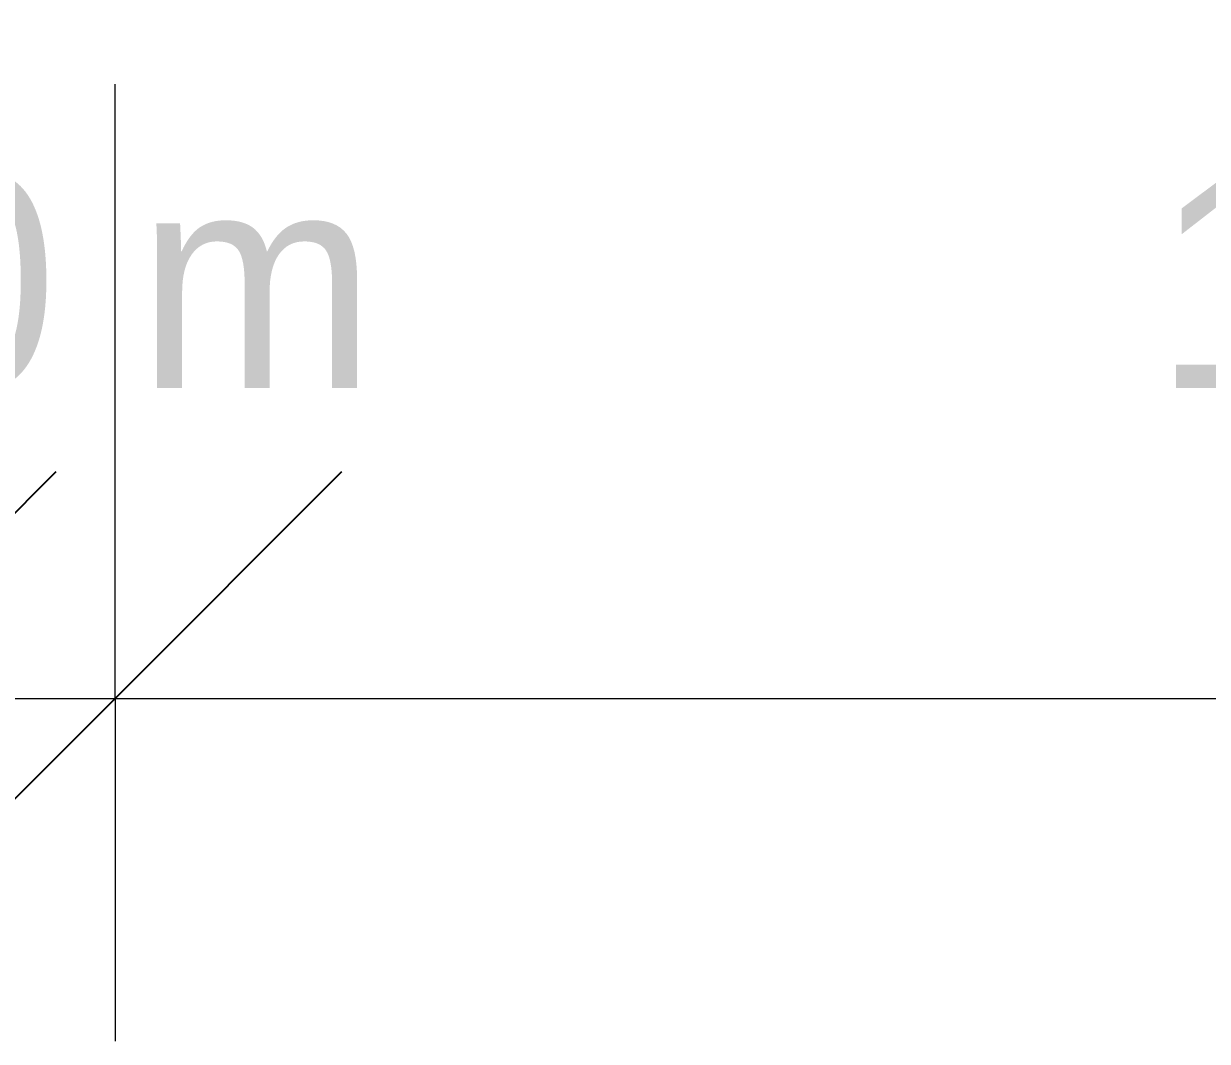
# Model space of a CAD drawing. Header units: metres. Extents: x 147 to 427, y -16 to 162.
# Drawn here: x 393.0376 to 393.4519, y -0.4549 to -0.0989 of the extents above; entities that cross this region are included whole.
import ezdxf

# ---------------------------------------------------------------- set-up
doc = ezdxf.new("R2010")
doc.units = ezdxf.units.M
doc.layers.add('A-ANNO-DIMS', color=7, linetype='Continuous', lineweight=5)
doc.layers.add('A-ANNO-DIMS-50', color=7, linetype='Continuous', lineweight=5)
doc.styles.add('Century Gothic_1', font='GOTHIC.TTF', dxfattribs={"height": 0.075})
doc.dimstyles.new('Setores_1_5', dxfattribs={"dimscale": 0.3048, "dimtxt": 0.078313, "dimasz": 0.520833, "dimexe": 0.393701, "dimexo": 0.246063, "dimgap": 0.287073, "dimtad": 1, "dimrnd": 0.01, "dimzin": 0, "dimdsep": 46, "dimtxsty": 'Century Gothic_1', "dimblk1": 'OBLIQUE', "dimblk2": 'OBLIQUE', "dimsah": 1, "dimcen": 0.09, "dimazin": 0, "dimtfac": 1, "dimtdec": 4, "dimtix": 1, "dimtmove": 0, "dimatfit": 3, "dimfxl": 1, "dimtvp": 1, "dimtolj": 1, "dimtzin": 0, "dimarcsym": 2})

# ---------------------------------------------------------------- blocks, each defined once
blk = doc.blocks.new('DIMBLOCK133-HH')
at = {"layer": 'A-ANNO-DIMS-50'}
for p, q in [((392.96962, -0.33495), (392.96962, -0.023)), ((392.16758, -0.33495), (392.16758, -0.12)), ((392.16758, -0.33495), (392.96962, -0.33495)), ((392.16758, -0.33495), (392.16758, -0.45495)), ((392.96962, -0.33495), (392.96962, -0.45495))]:
    blk.add_line(p, q, dxfattribs=at)
at = {"layer": 'A-ANNO-DIMS-50', "lineweight": 25}
for p, q in [((392.16758, -0.33495), (392.24695, -0.25557)), ((392.96962, -0.33495), (393.04899, -0.25557)), ((392.16758, -0.33495), (392.0882, -0.41432)), ((392.96962, -0.33495), (392.89024, -0.41432))]:
    blk.add_line(p, q, dxfattribs=at)
at = {"layer": 'A-ANNO-DIMS-50', "color": 0, "insert": (392.40327, -0.15132), "char_height": 0.075, "width": 0.3967839, "attachment_point": 1, "line_spacing_factor": 0.984502, "style": 'Century Gothic_1'}
blk.add_mtext('0,80 m', dxfattribs=at)
blk = doc.blocks.new('_Oblique')
at = {"color": 0, "linetype": 'ByBlock', "lineweight": -2}
blk.add_line((-0.5, -0.5), (0.5, 0.5), dxfattribs=at)
blk = doc.blocks.new('DIMBLOCK134-HH')
at = {"layer": 'A-ANNO-DIMS-50'}
for p, q in [((392.96962, -0.33495), (392.96962, -0.023)), ((393.06962, -0.33495), (393.06962, -0.12)), ((392.96962, -0.33495), (393.06962, -0.33495)), ((392.96962, -0.33495), (392.96962, -0.45495)), ((393.06962, -0.33495), (393.06962, -0.45495))]:
    blk.add_line(p, q, dxfattribs=at)
at = {"layer": 'A-ANNO-DIMS-50', "lineweight": 25}
for p, q in [((392.96962, -0.33495), (393.04899, -0.25557)), ((393.06962, -0.33495), (393.14899, -0.25557)), ((392.96962, -0.33495), (392.89024, -0.41432)), ((393.06962, -0.33495), (392.99024, -0.41432))]:
    blk.add_line(p, q, dxfattribs=at)
at = {"layer": 'A-ANNO-DIMS-50', "color": 0, "insert": (392.85429, -0.15132), "char_height": 0.075, "width": 0.3967839, "attachment_point": 1, "line_spacing_factor": 0.984502, "style": 'Century Gothic_1'}
blk.add_mtext('0,10 m', dxfattribs=at)
blk = doc.blocks.new('DIMBLOCK135-HH')
at = {"layer": 'A-ANNO-DIMS-50'}
for p, q in [((394.12758, -0.33495), (394.12758, 0.17199)), ((393.06962, -0.33495), (393.06962, -0.12)), ((393.06962, -0.33495), (394.12758, -0.33495)), ((393.06962, -0.33495), (393.06962, -0.45495)), ((394.12758, -0.33495), (394.12758, -0.45495))]:
    blk.add_line(p, q, dxfattribs=at)
at = {"layer": 'A-ANNO-DIMS-50', "lineweight": 25}
for p, q in [((393.06962, -0.33495), (393.14899, -0.25557)), ((394.12758, -0.33495), (394.20695, -0.25557)), ((393.06962, -0.33495), (392.99024, -0.41432)), ((394.12758, -0.33495), (394.0482, -0.41432))]:
    blk.add_line(p, q, dxfattribs=at)
at = {"layer": 'A-ANNO-DIMS-50', "color": 0, "insert": (393.43327, -0.15132), "char_height": 0.075, "width": 0.3967839, "attachment_point": 1, "line_spacing_factor": 0.984502, "style": 'Century Gothic_1'}
blk.add_mtext('1,06 m', dxfattribs=at)

msp = doc.modelspace()

# ---------------------------------------------------------------- dimensions: what is measured, and where the dimension line sits
at = {"layer": 'A-ANNO-DIMS'}
for base, p1, p2, override, picture, middle in [((394.12758, -0.33495), (393.06962, -0.045), (394.12758, 0.24699), {"dimpost": '<>', "dimfxl": 1.097512}, 'DIMBLOCK135-HH', (393.5986, -0.20806)), ((392.96962, -0.33495), (392.16758, -0.045), (392.96962, 0.052), {"dimpost": '<>', "dimfxl": 0.807886}, 'DIMBLOCK133-HH', (392.5686, -0.20806)), ((393.06962, -0.33495), (392.96962, 0.052), (393.06962, -0.045), {"dimpost": '<>', "dimfxl": 0.139315}, 'DIMBLOCK134-HH', (393.01962, -0.20806))]:
    dim = msp.add_linear_dim(base=base, p1=p1, p2=p2, dimstyle='Setores_1_5', override=override, dxfattribs=at)
    dim.commit()
    dim.dimension.update_dxf_attribs({"geometry": picture, "text_midpoint": middle})

doc.saveas('drawing.dxf')
